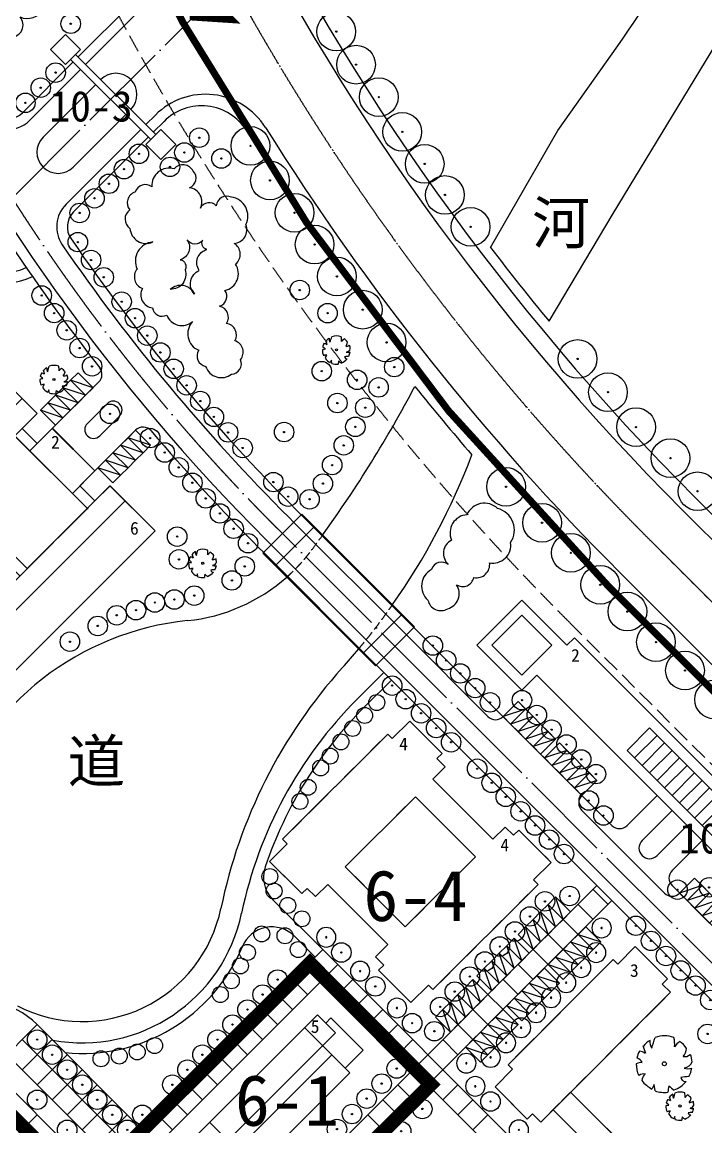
# Model space of a CAD drawing. Extents: x 39009873 to 40242873, y -38938004 to -37205504.
# Drawn here: x 39764859 to 39957899, y -38366395 to -38054466 of the extents above; entities that cross this region are included whole.
import ezdxf
from ezdxf.enums import TextEntityAlignment as Align

# ---------------------------------------------------------------- set-up
doc = ezdxf.new("R2010")
doc.units = 0
doc.header["$LTSCALE"] = 1000
doc.header["$MEASUREMENT"] = 0
for name, pattern in [('CENT', [15, 13, -1, 0, -1]), ('CENTERX2', [4, 2.5, -0.5, 0.5, -0.5]), ('DASH', [0.35, 0.25, -0.1])]:
    doc.linetypes.add(name, pattern=pattern)
doc.layers.get('0').update_dxf_attribs({"linetype": 'CONTINUOUS'})
for name, color, linetype in [('00exit', 3, 'CONTINUOUS'), ('1-CEG', 220, 'CONTINUOUS'), ('A-FACE', 4, 'CONTINUOUS'), ('LH', 104, 'CONTINUOUS'), ('PUB_TEXT', 4, 'CONTINUOUS'), ('river', 190, 'CONTINUOUS'), ('ROAD-CENTERLINE', 4, 'CENTERX2'), ('TEXT', 7, 'CONTINUOUS'), ('TREE1', 62, 'CONTINUOUS'), ('人行道', 251, 'CONTINUOUS'), ('停车', 165, 'CONTINUOUS'), ('建筑屋顶', 2, 'CONTINUOUS'), ('建筑轮廓', 254, 'CONTINUOUS'), ('范围', 7, 'CONTINUOUS'), ('道路中心线', 1, 'CENT')]:
    doc.layers.add(name, color=color, linetype=linetype)
doc.styles.add('-黑体', font='SIMHEI.TTF')
doc.styles.add('HRHZ', font='SIMHEI.TTF')
doc.styles.get("Standard").update_dxf_attribs({"font": 'SimSun.ttf', "height": 20})

# ---------------------------------------------------------------- blocks, each defined once
blk = doc.blocks.new('suy')
at = {"layer": '建筑屋顶', "linetype": 'Continuous'}
for p, q in [((800825, 761608), (771053, 731983)), ((813553, 748880), (800825, 761608)), ((809310, 753122), (773241, 717231)), ((791869, 752695), (791853, 752711)), ((813553, 748880), (783781, 719255)), ((789742, 750579), (789731, 750590)), ((787615, 748463), (787610, 748469)), ((827850, 721855), (807189, 742516)), ((813542, 740405), (809310, 744637)), ((817796, 744637), (811416, 738289)), ((829790, 732642), (817796, 744637)), ((783781, 719255), (771053, 731983)), ((829801, 732653), (823410, 726294)), ((775295, 727740), (770730, 723197)), ((834033, 728400), (793628, 688195)), ((829779, 724168), (825537, 728410)), ((846761, 715672), (834033, 728400)), ((810640, 705123), (790211, 725654)), ((838275, 724157), (795744, 681836)), ((800007, 694543), (771114, 723580)), ((808514, 703007), (788085, 723537)), ((783760, 719234), (775430, 710946)), ((792317, 719284), (777268, 704310)), ((804261, 698775), (783832, 719305)), ((796549, 715031), (778711, 697281)), ((846761, 715672), (806356, 675467)), ((795754, 690311), (775526, 710640)), ((800781, 710778), (779701, 689802)), ((805013, 706525), (783747, 685364)), ((791501, 686079), (778348, 699297)), ((779739, 689392), (787248, 681846)), ((793628, 688195), (782995, 677614)), ((806366, 675456), (793628, 688195)), ((804229, 673351), (791501, 686079)), ((795733, 664876), (782995, 677614)), ((802113, 679709), (799986, 677593)), ((787237, 673372), (787227, 673361)), ((804229, 673351), (795723, 664886))]:
    blk.add_line(p, q, dxfattribs=at)
blk.add_arc((676174, 679895), 104000, 5.23961, 24.6057, dxfattribs=at)
blk = doc.blocks.new('7')
at = {"layer": 'TREE1', "linetype": 'ByBlock'}
blk.add_circle((0, 0), 3.64, dxfattribs=at)
at = {"layer": 'TREE1', "linetype": 'Continuous', "ltscale": 10}
blk.add_circle((0, 0), 0.121, dxfattribs=at)
blk = doc.blocks.new('sdji')
at = {"linetype": 'Continuous', "ltscale": 10}
for radius in [2750, 184]:
    blk.add_circle((512091, 867961), radius, dxfattribs=at)
blk = doc.blocks.new('sij')
at = {"layer": 'TREE1', "linetype": 'Continuous', "ltscale": 10}
blk.add_circle((327690, 1006813), 2250, dxfattribs=at)
blk = doc.blocks.new('M_F13')
for p, q in [((-484, 239), (-484, 239)), ((-397, 193), (-484, 239)), ((-515, 179), (-397, 193))]:
    blk.add_line(p, q)
blk.add_circle((-3, 3), 38.2)
for centre, radius, start, end in [((-8, 3), 527, 126.0751, 153.6245), ((-356, 208), 224, 48.5203, 80.5151), ((-8, 3), 532, 89.3321, 114.3856), ((-325, 399), 130, 343.6555, 39.76), ((-175, 449), 193, 352.0775, 26.6128), ((-85, 589), 202, 304.1868, 338.5411), ((-8, 3), 531, 62.8767, 77.7021), ((80, 476), 154, 315.8454, 359.7651), ((-244, 1929), 1632, 285.4397, 290.7099), ((412, 44), 234, 83.5323, 121.6544), ((959, 2091), 1965, 250.0865, 256.3451), ((-8, 3), 523, 31.4098, 49.4752), ((-8, 3), 537, 160.8426, 187.275), ((-8, 3), 534, 340.3307, 19.43), ((-610, -942), 880, 77.3728, 85.4649), ((-5, -500), 587, 134.7782, 147.3315), ((-8, 3), 524, 200.8103, 231.4392), ((358, 465), 656, 266.7455, 282.0146), ((0, -631), 545, 39.6536, 53.993), ((-251, -396), 87.2, 97.741, 188.8107), ((-1350, -519), 1108, 2.9465, 10.9238), ((125, -442), 220, 160.6009, 199.3991), ((100, -357), 178, 186.1912, 248.4952), ((296, -376), 163, 170.6314, 220.6278), ((325, -118), 300, 230.4582, 263.1093), ((-8, 3), 514, 305.394, 326.2464), ((-8, 3), 522, 243.1498, 261.8356), ((-8, 3), 527, 274.7236, 290.3277)]:
    blk.add_arc(centre, radius, start, end)
at = {"width": 0.8, "flags": 9}
for tag, p in [('XSIZE', (-62, 12)), ('YSIZE', (9, 6))]:
    blk.add_attdef(tag, p, '', height=0.2, dxfattribs=at)

msp = doc.modelspace()

# ---------------------------------------------------------------- linework, layer by layer
at = {"layer": '00exit', "ltscale": 10}
msp.add_lwpolyline([(39818926, -38047280, 21600, 0, 0), (39812229, -38053977, 0, 0, 0)], format="xyseb", dxfattribs=at)
at = {"layer": 'A-FACE'}
for p, q in [((39798092, -38051143), (39782803, -38066432)), ((39781389, -38067847), (39767057, -38082178)), ((39799773, -38083403), (39802474, -38080702)), ((39798359, -38084817), (39777262, -38105914)), ((40039568, -38280486), (39951308, -38192226)), ((39841519, -38195683), (39840217, -38194381)), ((39873339, -38227503), (39841519, -38195683)), ((39835155, -38202047), (39833853, -38200745)), ((39864642, -38236200), (39832822, -38204380)), ((39864854, -38235988), (39833034, -38204168)), ((39866975, -38233867), (39835155, -38202047)), ((40021891, -38298164), (39933630, -38209904)), ((39896381, -38250544), (39873339, -38227503)), ((39966384, -38333276), (39866975, -38233867)), ((39946232, -38300396), (39922897, -38277061))]:
    msp.add_line(p, q, dxfattribs=at)
at = {"layer": 'A-FACE', "linetype": 'Continuous', "ltscale": 10}
for p, q in [((39832822, -38204380), (39843853, -38193350)), ((39875460, -38225382), (39843641, -38193562)), ((39875673, -38225169), (39843853, -38193350)), ((39836570, -38207704), (39847176, -38197097)), ((39861318, -38232453), (39871925, -38221846)), ((39864642, -38236200), (39875673, -38225169)), ((39900623, -38250544), (39904866, -38246302)), ((39904866, -38246302), (39915473, -38256908)), ((39915473, -38256908), (39911230, -38261151)), ((39912291, -38262212), (39916533, -38257969)), ((39916533, -38257969), (39927140, -38268576)), ((39911230, -38261151), (39912291, -38262212)), ((39922897, -38272818), (39927140, -38268576)), ((39950474, -38300396), (39954717, -38296153)), ((39954717, -38296153), (39965324, -38306759))]:
    msp.add_line(p, q, dxfattribs=at)
at = {"layer": 'A-FACE', "linetype": 'Continuous'}
for radius, start in [(687500, 187.401882), (712500, 212.054255)]:
    msp.add_arc((40437444, -37706090), radius, start, 225, dxfattribs=at)
at = {"layer": 'A-FACE'}
for centre, radius, start, end in [((40225944, -37808654), 554500, 186.95452, 225), ((39816617, -38094844), 20000, 32.05426, 135), ((39760693, -38075814), 9000, 209.86569, 315), ((39783626, -38112278), 9000, 135, 214.46725), ((40225944, -37808654), 545500, 214.46725, 225), ((39898502, -38248423), 3000, 225, 315), ((39925019, -38274940), 3000, 135, 225)]:
    msp.add_arc(centre, radius, start, end, dxfattribs=at)
at = {"layer": 'A-FACE', "ltscale": 10}
msp.add_arc((39948353, -38298274), 3000, 225, 315, dxfattribs=at)
at = {"layer": 'river', "flags": 128}
for points in [[(39897113, -38118113), (39916090, -38085118), (39933040, -38061158, 0.0655866), (39972728, -37985789, 0.0396637), (39991616, -37918694), (40020359, -37796732), (40062227, -37649410), (40097894, -37515001), (40105424, -37487454)], [(39913639, -38138928), (39931734, -38108503), (39991599, -38009897, 0.0701513), (40002616, -37984239), (40062725, -37763176), (40105451, -37600000), (40136992, -37487454)]]:
    msp.add_lwpolyline(points, format="xyb", dxfattribs=at)
at = {"layer": 'river'}
for centre, radius, start, end in [((40437444, -37706090), 679500, 217.326852, 219.568119), ((39557611, -37988937), 359948, 324.25052, 332.10776), ((40437444, -37706090), 720500, 218.776137, 220.7754), ((39713441, -38109338), 190661, 324.90909, 339.3279), ((39806454, -38173720), 50000, 275.86291, 311.51981), ((39819733, -38303040), 80000, 95.86291, 159.89206), ((39713441, -38109338), 190661, 318.05582, 320.17885), ((39963371, -38333935), 145357, 138.05582, 168.39737), ((39781801, -38296656), 40000, 242.84111, 348.39737)]:
    msp.add_arc(centre, radius, start, end, dxfattribs=at)
at = {"layer": 'river', "color": 3, "linetype": 'DASH', "ltscale": 10}
for centre, radius, start, end in [((39557611, -37988937), 359948, 323.40359, 324.25052), ((39806454, -38173720), 50000, 311.51981, 323.40359), ((39713441, -38109338), 190661, 320.17885, 324.90909)]:
    msp.add_arc(centre, radius, start, end, dxfattribs=at)
at = {"layer": 'ROAD-CENTERLINE'}
msp.add_line((39942469, -38201065), (40242123, -38500718), dxfattribs=at)
msp.add_arc((40437444, -37706090), 700000, 171.802557, 225, dxfattribs=at)
at = {"layer": 'TREE1', "linetype": 'Continuous', "ltscale": 10}
for points in [[(39788478, -38036464, 0.5205671), (39780193, -38038377, 0.5205671), (39776281, -38044421, 0.5205671), (39767561, -38045082, 0.5205671), (39760452, -38045926, 0.5205671), (39752597, -38043719, 0.5205671), (39748731, -38037850, 0.5205671), (39747508, -38029663, 0.5205671), (39743629, -38023480, 0.5205671), (39738833, -38027321, 0.5205671), (39739628, -38034239, 0.5205671), (39742987, -38038557, 0.5205671), (39747040, -38045129, 0.5205671), (39750515, -38052221, 0.5205671), (39753863, -38057298, 1.5104184), (39761619, -38058716, 0.6510894), (39764271, -38053018, 0.3795903), (39770886, -38050812, 0.60524), (39775964, -38047817, 0.5205671), (39782296, -38044593, 0.5205671)], [(39801470, -38100936, 0.5205671), (39796770, -38102475, 0.5205671), (39795237, -38107501, 0.5205671), (39795298, -38112714, 0.5205671), (39801757, -38116551, 0.5205671), (39797335, -38124214, 0.5205671), (39798823, -38129643, 0.5205671), (39801644, -38135184, 0.5205671), (39805699, -38137198, 0.5205671), (39812965, -38139026, 0.5205671), (39814715, -38147126, 0.5205671), (39816680, -38151683, 0.5205671), (39823987, -38153848, 0.5205671), (39826534, -38149802, 0.5205671), (39824952, -38144442, 0.5205671), (39822589, -38139522, 0.5205671), (39820627, -38134665, 0.5205671), (39822080, -38130229, 0.5205671), (39825135, -38122800, 0.5205671), (39824703, -38116962, 0.5205671), (39828008, -38111631, 0.5205671), (39823942, -38103909, 0.5205671), (39819682, -38106329, 0.5205671), (39815184, -38107014, 0.5205671), (39812149, -38101248, 0.5205671), (39813188, -38096514, 0.5205671), (39807762, -38095899, 0.5205671)], [(39815864, -38116040, -0.5205671), (39811446, -38115957, -0.5205671), (39809506, -38121549, -0.5205671), (39810878, -38124408, -0.5205671), (39806665, -38129901, -0.5205671), (39813508, -38131237, -0.5205671), (39814889, -38124585, -0.5205671), (39817038, -38118653, -0.5205671)], [(39899102, -38191785, 0.5205671), (39890435, -38193557, 0.5205671), (39886110, -38200722, 0.5205671), (39885181, -38207610, 0.5205671), (39880409, -38209024, 0.5205671), (39879425, -38217659, 0.5205671), (39885013, -38220096, 0.5205671), (39887454, -38213334, 0.5205671), (39892407, -38211267, 0.5205671), (39896817, -38207102, 0.5205671), (39902760, -38201420, 0.5205671)]]:
    msp.add_lwpolyline(points, format="xyb", close=True, dxfattribs=at)
at = {"layer": '人行道'}
for p, q in [((39795510, -38049483), (39780681, -38064311)), ((39779267, -38065725), (39764936, -38080057)), ((39785631, -38072089), (39770782, -38086939)), ((39794116, -38080575), (39779267, -38095424)), ((39804923, -38082496), (39801895, -38085524)), ((39800480, -38086939), (39779384, -38108035)), ((39773425, -38169149), (39786532, -38156041)), ((39783293, -38167766), (39788850, -38162209)), ((39786802, -38171275), (39792359, -38165718)), ((39785419, -38181143), (39796878, -38169684)), ((39843641, -38193562), (39842338, -38192259)), ((39833034, -38204168), (39831732, -38202866)), ((39930095, -38213439), (40018183, -38301527)), ((39931383, -38281304), (39875479, -38225401)), ((39964263, -38335397), (39864873, -38236007)), ((39866975, -38238109), (39859468, -38245617)), ((39869096, -38240231), (39861589, -38247738)), ((39944110, -38272818), (39935625, -38281304)), ((39948353, -38277061), (39939868, -38285546)), ((39952596, -38281304), (39944110, -38289789)), ((39956838, -38285546), (39948353, -38294032)), ((39927140, -38298274), (39794557, -38430857)), ((39974870, -38324791), (39948353, -38298274)), ((39926068, -38299346), (39930311, -38303589)), ((39931383, -38302517), (39798800, -38435099)), ((39849712, -38316305), (39835647, -38302240)), ((39921825, -38303589), (39926068, -38307831)), ((39917594, -38307820), (39921837, -38312063)), ((39847590, -38318427), (39841721, -38312557)), ((39913351, -38312063), (39917594, -38316305)), ((39849712, -38316305), (39764859, -38401158)), ((39849712, -38316305), (39913351, -38379945)), ((39909109, -38316305), (39913351, -38320548)), ((39853954, -38320548), (39769101, -38405401)), ((39845469, -38320548), (39904866, -38379945)), ((39904866, -38320548), (39909109, -38324791)), ((39841226, -38324791), (39845469, -38329033)), ((39858197, -38324791), (39853954, -38329033)), ((39900623, -38324791), (39904866, -38329033)), ((39836984, -38329033), (39841226, -38333276)), ((39862440, -38329033), (39858197, -38333276)), ((39896381, -38329033), (39900623, -38333276)), ((39832741, -38333276), (39836984, -38337519)), ((39866682, -38333276), (39862440, -38337519)), ((39892138, -38333276), (39896381, -38337519)), ((39735160, -38371460), (39769101, -38337519)), ((39798800, -38367217), (39769101, -38337519)), ((39828498, -38337519), (39832741, -38341761)), ((39870925, -38337519), (39866682, -38341761)), ((39887895, -38337519), (39892138, -38341761)), ((39794557, -38371460), (39764859, -38341761)), ((39764859, -38350247), (39773344, -38341761)), ((39824256, -38341761), (39828498, -38346004)), ((39875168, -38341761), (39870925, -38346004)), ((39883653, -38341761), (39887895, -38346004)), ((39760616, -38346004), (39798800, -38384188)), ((39769101, -38354489), (39777587, -38346004)), ((39820013, -38346004), (39824256, -38350247)), ((39756374, -38350247), (39794557, -38388430)), ((39773344, -38358732), (39781829, -38350247)), ((39815771, -38350247), (39820013, -38354489)), ((39777587, -38362974), (39786072, -38354489)), ((39811528, -38354489), (39815771, -38358732)), ((39870925, -38354489), (39875168, -38358732)), ((39887895, -38354489), (39883653, -38358732)), ((39781829, -38367217), (39790315, -38358732)), ((39807285, -38358732), (39811528, -38362974)), ((39866682, -38358732), (39870925, -38362974)), ((39892138, -38358732), (39887895, -38362974)), ((39769101, -38362974), (39760616, -38371460)), ((39786072, -38371460), (39794557, -38362974)), ((39803043, -38362974), (39807285, -38367217)), ((39862440, -38362974), (39866682, -38367217)), ((39896381, -38362974), (39892138, -38367217))]:
    msp.add_line(p, q, dxfattribs=at)
at = {"layer": '人行道', "linetype": 'Continuous'}
msp.add_line((39954844, -38188691), (40042931, -38276778), dxfattribs=at)
for radius, start in [(682500, 187.2288), (717500, 211.893684)]:
    msp.add_arc((40437444, -37706090), radius, start, 225, dxfattribs=at)
at = {"layer": '人行道'}
for centre, radius, start, end in [((39791288, -38074918), 6000, 315, 135), ((40225944, -37808654), 557500, 208.59323, 218.0244), ((39760693, -38075814), 6000, 209.86569, 315), ((39815530, -38093103), 15000, 31.89368, 135), ((39775025, -38091181), 6000, 135, 315), ((39758804, -38107402), 20914, 129.77908, 295.4209), ((39758804, -38107402), 17914, 131.32907, 293.87091), ((39783626, -38112278), 6000, 135, 214.46725), ((40225944, -37808654), 542500, 214.46725, 225), ((39784411, -38153920), 3000, 315, 38.0244), ((39790605, -38163963), 2481, 315, 135), ((39785048, -38169520), 2481, 135, 315), ((39798999, -38171805), 3000, 40.38393, 135), ((40225944, -37808654), 557500, 220.38393, 225), ((39944320, -38330470), 120000, 135, 168.24667), ((39944320, -38330470), 117000, 135, 161.31838), ((39933504, -38279182), 3000, 225, 315), ((39941989, -38287668), 3000, 135, 315), ((39842011, -38295876), 9000, 161.31838, 225), ((39950474, -38296153), 3000, 135, 225), ((39781801, -38296656), 46000, 259.57836, 348.24667), ((39835357, -38318921), 9000, 45, 157.42541), ((39781801, -38296656), 49000, 264.38122, 337.42541), ((39752131, -38354489), 24000, 45, 112.20097)]:
    msp.add_arc(centre, radius, start, end, dxfattribs=at)
at = {"layer": '停车', "linetype": 'Continuous', "ltscale": 10}
for points in [[(39784884, -38157690), (39782762, -38159811), (39778520, -38155568), (39780641, -38153447), (39784884, -38157690), (39778520, -38155568)], [(39780641, -38161932), (39778520, -38164054), (39774277, -38159811), (39776398, -38157690), (39780641, -38161932), (39774277, -38159811)], [(39782762, -38159811), (39780641, -38161932), (39776398, -38157690), (39778520, -38155568), (39782762, -38159811), (39776398, -38157690)], [(39778520, -38164054), (39776398, -38166175), (39772156, -38161932), (39774277, -38159811), (39778520, -38164054), (39772156, -38161932)], [(39776398, -38166175), (39774277, -38168296), (39770035, -38164054), (39772156, -38161932), (39776398, -38166175), (39770035, -38164054)], [(39801121, -38173927), (39798999, -38176048), (39794757, -38171805), (39796878, -38169684), (39801121, -38173927), (39794757, -38171805)], [(39798999, -38176048), (39796878, -38178169), (39792636, -38173927), (39794757, -38171805), (39798999, -38176048), (39792636, -38173927)], [(39794757, -38180291), (39792636, -38182412), (39788393, -38178169), (39790514, -38176048), (39794757, -38180291), (39788393, -38178169)], [(39796878, -38178169), (39794757, -38180291), (39790514, -38176048), (39792636, -38173927), (39796878, -38178169), (39790514, -38176048)], [(39792636, -38182412), (39790514, -38184533), (39786272, -38180291), (39788393, -38178169), (39792636, -38182412), (39786272, -38180291)], [(39906987, -38248423), (39904866, -38246302), (39900623, -38250544), (39902745, -38252666), (39906987, -38248423), (39900623, -38250544)], [(39909109, -38250544), (39906987, -38248423), (39902745, -38252666), (39904866, -38254787), (39909109, -38250544), (39902745, -38252666)], [(39911230, -38252666), (39909109, -38250544), (39904866, -38254787), (39906987, -38256908), (39911230, -38252666), (39904866, -38254787)], [(39913351, -38254787), (39911230, -38252666), (39906987, -38256908), (39909109, -38259030), (39913351, -38254787), (39906987, -38256908)], [(39915473, -38256908), (39913351, -38254787), (39909109, -38259030), (39911230, -38261151), (39915473, -38256908), (39909109, -38259030)], [(39918655, -38260090), (39916533, -38257969), (39912291, -38262212), (39914412, -38264333), (39918655, -38260090), (39912291, -38262212)], [(39920776, -38262212), (39918655, -38260090), (39914412, -38264333), (39916533, -38266454), (39920776, -38262212), (39914412, -38264333)], [(39922897, -38264333), (39920776, -38262212), (39916533, -38266454), (39918655, -38268576), (39922897, -38264333), (39916533, -38266454)], [(39925019, -38266454), (39922897, -38264333), (39918655, -38268576), (39920776, -38270697), (39925019, -38266454), (39918655, -38268576)], [(39927140, -38268576), (39925019, -38266454), (39920776, -38270697), (39922897, -38272818), (39927140, -38268576), (39920776, -38270697)], [(39956838, -38298274), (39954717, -38296153), (39950474, -38300396), (39952596, -38302517), (39956838, -38298274), (39950474, -38300396)], [(39958960, -38300396), (39956838, -38298274), (39952596, -38302517), (39954717, -38304638), (39958960, -38300396), (39952596, -38302517)], [(39917594, -38307820), (39919715, -38305699), (39915473, -38301456), (39913351, -38303577), (39917594, -38307820), (39915473, -38301456)], [(39961081, -38302517), (39958960, -38300396), (39954717, -38304638), (39956838, -38306759), (39961081, -38302517), (39954717, -38304638)], [(39915473, -38309941), (39917594, -38307820), (39913351, -38303577), (39911230, -38305699), (39915473, -38309941), (39913351, -38303577)], [(39963202, -38304638), (39961081, -38302517), (39956838, -38306759), (39958960, -38308881), (39963202, -38304638), (39956838, -38306759)], [(39911230, -38314184), (39913351, -38312063), (39909109, -38307820), (39906987, -38309941), (39911230, -38314184), (39909109, -38307820)], [(39913351, -38312063), (39915473, -38309941), (39911230, -38305699), (39909109, -38307820), (39913351, -38312063), (39911230, -38305699)], [(39909109, -38316305), (39911230, -38314184), (39906987, -38309941), (39904866, -38312063), (39909109, -38316305), (39906987, -38309941)], [(39921837, -38312063), (39923958, -38309941), (39928201, -38314184), (39926079, -38316305), (39921837, -38312063), (39928201, -38314184)], [(39905927, -38319487), (39908048, -38317366), (39903805, -38313123), (39901684, -38315245), (39905927, -38319487), (39903805, -38313123)], [(39917594, -38316305), (39919715, -38314184), (39923958, -38318427), (39921837, -38320548), (39917594, -38316305), (39923958, -38318427)], [(39919715, -38314184), (39921837, -38312063), (39926079, -38316305), (39923958, -38318427), (39919715, -38314184), (39926079, -38316305)], [(39901684, -38323730), (39903805, -38321609), (39899563, -38317366), (39897441, -38319487), (39901684, -38323730), (39899563, -38317366)], [(39903805, -38321609), (39905927, -38319487), (39901684, -38315245), (39899563, -38317366), (39903805, -38321609), (39901684, -38315245)], [(39915473, -38318427), (39917594, -38316305), (39921837, -38320548), (39919715, -38322669), (39915473, -38318427), (39921837, -38320548)], [(39899563, -38325851), (39901684, -38323730), (39897441, -38319487), (39895320, -38321609), (39899563, -38325851), (39897441, -38319487)], [(39913351, -38320548), (39915473, -38318427), (39919715, -38322669), (39917594, -38324791), (39913351, -38320548), (39919715, -38322669)], [(39897441, -38327973), (39899563, -38325851), (39895320, -38321609), (39893199, -38323730), (39897441, -38327973), (39895320, -38321609)], [(39910169, -38323730), (39912291, -38321609), (39916533, -38325851), (39914412, -38327973), (39910169, -38323730), (39916533, -38325851)], [(39894259, -38331155), (39896381, -38329033), (39892138, -38324791), (39890017, -38326912), (39894259, -38331155), (39892138, -38324791)], [(39905927, -38327973), (39908048, -38325851), (39912291, -38330094), (39910169, -38332215), (39905927, -38327973), (39912291, -38330094)], [(39908048, -38325851), (39910169, -38323730), (39914412, -38327973), (39912291, -38330094), (39908048, -38325851), (39914412, -38327973)], [(39890017, -38335397), (39892138, -38333276), (39887895, -38329033), (39885774, -38331155), (39890017, -38335397), (39887895, -38329033)], [(39892138, -38333276), (39894259, -38331155), (39890017, -38326912), (39887895, -38329033), (39892138, -38333276), (39890017, -38326912)], [(39903805, -38330094), (39905927, -38327973), (39910169, -38332215), (39908048, -38334337), (39903805, -38330094), (39910169, -38332215)], [(39887895, -38337519), (39890017, -38335397), (39885774, -38331155), (39883653, -38333276), (39887895, -38337519), (39885774, -38331155)], [(39901684, -38332215), (39903805, -38330094), (39908048, -38334337), (39905927, -38336458), (39901684, -38332215), (39908048, -38334337)], [(39885774, -38339640), (39887895, -38337519), (39883653, -38333276), (39881531, -38335397), (39885774, -38339640), (39883653, -38333276)], [(39896381, -38337519), (39898502, -38335397), (39902745, -38339640), (39900623, -38341761), (39896381, -38337519), (39902745, -38339640)], [(39898502, -38335397), (39900623, -38333276), (39904866, -38337519), (39902745, -38339640), (39898502, -38335397), (39904866, -38337519)], [(39894259, -38339640), (39896381, -38337519), (39900623, -38341761), (39898502, -38343883), (39894259, -38339640), (39900623, -38341761)], [(39890017, -38343883), (39892138, -38341761), (39896381, -38346004), (39894259, -38348125), (39890017, -38343883), (39896381, -38346004)], [(39892138, -38341761), (39894259, -38339640), (39898502, -38343883), (39896381, -38346004), (39892138, -38341761), (39898502, -38343883)]]:
    msp.add_lwpolyline(points, dxfattribs=at)
at = {"layer": '建筑屋顶'}
for p, q in [((39937746, -38262212), (39944110, -38255848)), ((39939868, -38264333), (39946232, -38257969)), ((39941989, -38266454), (39948353, -38260090)), ((39944110, -38268576), (39950474, -38262212)), ((39946232, -38270697), (39952596, -38264333)), ((39948353, -38272818), (39954717, -38266454)), ((39950474, -38274940), (39956838, -38268576)), ((39952596, -38277061), (39958960, -38270697)), ((39954717, -38279182), (39961081, -38272818)), ((39956838, -38281304), (39963202, -38274940))]:
    msp.add_line(p, q, dxfattribs=at)
at = {"layer": '建筑屋顶', "linetype": 'Continuous', "ltscale": 10}
for p, q in [((39848227, -38334761), (39810467, -38372520)), ((39848227, -38334761), (39853318, -38339852)), ((39852045, -38335609), (39850560, -38337094)), ((39852045, -38335609), (39861167, -38344731)), ((39844621, -38338367), (39857348, -38351095)), ((39853318, -38339852), (39815558, -38377612)), ((39861167, -38344731), (39856076, -38349822)), ((39852257, -38346004), (39821993, -38376268)), ((39857348, -38351095), (39823195, -38385248)), ((39817821, -38365166), (39822912, -38370258))]:
    msp.add_line(p, q, dxfattribs=at)
at = {"layer": '建筑屋顶', "linetype": 'Continuous', "lineweight": -3, "ltscale": 10}
msp.add_lwpolyline([(39772903, -38062190), (39777146, -38057947), (39781389, -38062190), (39779974, -38063604), (39802602, -38086231), (39804016, -38084817), (39808259, -38089060), (39804016, -38093303), (39799773, -38089060), (39801188, -38087646), (39778560, -38065018), (39777146, -38066432)], close=True, dxfattribs=at)
at = {"layer": '建筑屋顶'}
for points in [[(40024721, -38336458), (40011993, -38323730), (40014114, -38321609), (39920776, -38228271), (39918655, -38230392), (39905927, -38217664), (39893199, -38230392), (39905927, -38243120), (39910169, -38238877), (40003507, -38332215), (39999265, -38336458), (40011993, -38349186)], [(39905927, -38238877), (39914412, -38230392), (39905927, -38221907), (39897441, -38230392)], [(39935625, -38260090), (39941989, -38253726), (39975930, -38287668), (39969566, -38294032)]]:
    msp.add_lwpolyline(points, close=True, dxfattribs=at)
at = {"layer": '建筑屋顶', "linetype": 'DASH', "ltscale": 30}
msp.add_lwpolyline([(39838398, -38285193), (39868096, -38255494), (39869369, -38256767), (39874319, -38251817), (39883441, -38260939), (39881956, -38262424), (39884289, -38264757), (39880824, -38268222), (39897795, -38285193), (39901260, -38281728), (39903593, -38284061), (39905078, -38282576), (39914200, -38291698), (39909250, -38296648), (39910523, -38297921), (39880824, -38327619), (39879552, -38326346), (39874602, -38331296), (39865480, -38322174), (39866965, -38320689), (39864632, -38318356), (39868096, -38314891), (39851126, -38297921), (39847661, -38301385), (39845328, -38299052), (39843843, -38300537), (39834721, -38291415), (39839671, -38286466)], close=True, dxfattribs=at)
for points in [[(39875875, -38273172), (39856076, -38292971), (39873046, -38309941), (39892845, -38290142), (39875875, -38273172)], [(39937959, -38315457), (39933009, -38320407), (39931736, -38319134), (39902038, -38348832), (39903310, -38350105), (39898361, -38355055), (39907482, -38364177), (39908967, -38362692), (39911301, -38365025), (39947929, -38328397), (39945595, -38326063), (39947080, -38324579), (39937959, -38315457)]]:
    msp.add_lwpolyline(points, dxfattribs=at)
msp.add_lwpolyline([(39914624, -38398188), (39928398, -38384415, -0.2285448), (39928398, -38375193), (39914765, -38361560), (39919715, -38356610), (39933348, -38370243, -1.5925032), (39933348, -38389364), (39919574, -38403138)], format="xyb", close=True, dxfattribs=at)
at = {"layer": '建筑轮廓', "ltscale": 10}
for p, q in [((39802602, -38086231), (39779974, -38063604)), ((39801188, -38087646), (39778560, -38065018))]:
    msp.add_line(p, q, dxfattribs=at)
at = {"layer": '建筑轮廓'}
for p, q in [((39919715, -38356610), (39933348, -38370243)), ((39914765, -38361560), (39928398, -38375193))]:
    msp.add_line(p, q, dxfattribs=at)
at = {"layer": '建筑轮廓', "ltscale": 10}
for points in [[(39777146, -38066432), (39781389, -38062190), (39777146, -38057947), (39772903, -38062190)], [(39804016, -38093303), (39808259, -38089060), (39804016, -38084817), (39799773, -38089060)], [(39838398, -38285193), (39868096, -38255494), (39869369, -38256767), (39874319, -38251817), (39883441, -38260939), (39881956, -38262424), (39884289, -38264757), (39880824, -38268222), (39897795, -38285193), (39901260, -38281728), (39903593, -38284061), (39905078, -38282576), (39914200, -38291698), (39909250, -38296648), (39910523, -38297921), (39880824, -38327619), (39879552, -38326346), (39874602, -38331296), (39865480, -38322174), (39866965, -38320689), (39864632, -38318356), (39868096, -38314891), (39851126, -38297921), (39847661, -38301385), (39845328, -38299052), (39843843, -38300537), (39834721, -38291415), (39839671, -38286466)], [(39856076, -38292971), (39875875, -38273172), (39892845, -38290142), (39873046, -38309941)], [(39898361, -38355055), (39903310, -38350105), (39902038, -38348832), (39931736, -38319134), (39933009, -38320407), (39937959, -38315457), (39947080, -38324579), (39945595, -38326063), (39947929, -38328397), (39911301, -38365025), (39908967, -38362692), (39907482, -38364177)], [(39810467, -38372520), (39812801, -38374854), (39809619, -38378036), (39818740, -38387158), (39821922, -38383976), (39823195, -38385248), (39857348, -38351095), (39856076, -38349822), (39861167, -38344731), (39852045, -38335609), (39850560, -38337094), (39848227, -38334761)]]:
    msp.add_lwpolyline(points, close=True, dxfattribs=at)
msp.add_lwpolyline([(39756372, -38152261), (39726673, -38181959), (39730926, -38186191), (39726372, -38190745, -0.0847022), (39735465, -38224528), (39742992, -38232055), (39738750, -38236298), (39751509, -38248994), (39759995, -38240509), (39755741, -38236277), (39757857, -38234150), (39762116, -38238387), (39802421, -38198082), (39789693, -38185354), (39785430, -38189639), (39781176, -38185386), (39785419, -38181143), (39773425, -38169149), (39769142, -38173432), (39764899, -38169210), (39769131, -38164957), (39756372, -38152261)], format="xyb", dxfattribs=at)
msp.add_lwpolyline([(39762767, -38171321), (39745847, -38188241), (39766327, -38208720), (39783298, -38191750), (39762767, -38171321)], dxfattribs=at)
at = {"layer": '建筑轮廓'}
msp.add_lwpolyline([(39893199, -38230392), (39905927, -38217664), (39918655, -38230392), (39920776, -38228271), (40014114, -38321609), (40011993, -38323730), (40024721, -38336458), (40011993, -38349186), (39999265, -38336458), (40003507, -38332215), (39910169, -38238877), (39905927, -38243120)], close=True, dxfattribs=at)
at = {"layer": '范围', "color": 1, "linetype": 'DASH', "ltscale": 50, "const_width": 2000}
msp.add_lwpolyline([(39727275, -37603786), (39309838, -37602478), (39267254, -37697480), (39215453, -37815637), (39203656, -37841696, -0.0375387), (39200633, -37850208, 0.1308835), (39198294, -37865085), (39212418, -38000000), (39219106, -38069414), (39219411, -38084620, -0.195535), (39216767, -38101984), (39156180, -38203680), (39625395, -38659790), (39748451, -38760972), (39960509, -38548914), (40086169, -38423253), (40107609, -38401814, 0.1316525), (40102432, -38392848), (40050787, -38341202), (40018183, -38301527), (39930095, -38213439, -0.2363782)], format="xyb", close=True, dxfattribs=at)
msp.add_lwpolyline([(39727275, -37603786), (39309838, -37602478), (39267254, -37697480), (39215453, -37815637), (39203656, -37841696, -0.0375387), (39200633, -37850208, 0.1308835), (39198294, -37865085), (39212418, -38000000), (39219106, -38069414), (39219411, -38084620, -0.195535), (39216767, -38101984), (39156180, -38203680), (39625395, -38659790), (39748451, -38760972), (39960509, -38548914), (40086169, -38423253), (40107609, -38401814, 0.1316525), (40102432, -38392848), (40050787, -38341202), (40018183, -38301527), (39930095, -38213439, -0.2363782)], format="xyb", close=True, dxfattribs=at)
at = {"layer": '范围', "color": 1, "linetype": 'DASH', "ltscale": 20}
msp.add_lwpolyline([(40075562, -38412647), (40088290, -38399919), (40039663, -38351291), (40007058, -38311616), (39919488, -38224046, -0.2301762), (39710172, -37618732, -0.2363782)], format="xyb", dxfattribs=at)
at = {"layer": '范围', "color": 1, "linetype": 'DASH', "ltscale": 50, "const_width": 4000}
msp.add_lwpolyline([(39561820, -37961979), (39561820, -38153407), (39632801, -38153407, -0.6752226), (39688591, -38289474), (39752711, -38353913), (39782336, -38383685), (39846133, -38320203), (39880201, -38354441), (39816193, -38417710), (39875441, -38477253), (39953611, -38555811), (39748451, -38760972), (39625395, -38659790), (39156180, -38203680), (39216767, -38101984, 0.195535), (39219411, -38084620), (39219106, -38069414), (39212418, -38000000)], format="xyb", dxfattribs=at)
at = {"layer": '道路中心线', "ltscale": 2}
for p, q in [((39823625, -38042581), (39561213, -38304993)), ((39969566, -38330094), (39837035, -38197563)), ((39942469, -38201065), (40242123, -38500718))]:
    msp.add_line(p, q, dxfattribs=at)
for centre, radius, start in [((40437444, -37706090), 700000, 171.802557), ((40225944, -37808654), 550000, 180)]:
    msp.add_arc(centre, radius, start, 225, dxfattribs=at)

# ---------------------------------------------------------------- block references
at = {"layer": 'LH', "xscale": 1500.000000000704, "yscale": 1500, "zscale": 1500, "rotation": 90.28739875665879}
for p in [(39853542, -38057153), (39859130, -38066484), (39865560, -38075662), (39872180, -38085461), (39829325, -38089408), (39878515, -38094512), (39834838, -38099166), (39884217, -38103269), (39841769, -38108294), (39891463, -38112269), (39847440, -38117265), (39853731, -38126277), (39861019, -38135659), (39867746, -38144901), (39921675, -38149577), (39930253, -38158959), (39938184, -38168826), (39947896, -38177560), (39901490, -38185648), (39955539, -38186939), (39911663, -38195815), (39919776, -38204309), (39928082, -38213324), (39935738, -38220895), (39943800, -38229536), (39952000, -38237532), (39960200, -38245725)]:
    msp.add_blockref('7', p, dxfattribs=at)
at = {"layer": 'TREE1', "linetype": 'Continuous'}
for name, p, rotation in [('sdji', (40644001, -38571332), 89.71588559147328), ('sdji', (40641007, -38582977), 89.85794288858904), ('sdji', (40636820, -38587227), 89.85794288858904), ('sdji', (40632491, -38591495), 89.85794288858904), ('sdji', (40680277, -38603489), 89.71588559147328), ('sdji', (40664518, -38605905), 89.85794288858904), ('sdji', (40676090, -38607677), 89.71588559147328), ('sdji', (40672023, -38611744), 89.71588559147328), ('sdji', (40686545, -38609367), 89.71588559147328), ('sdji', (40660310, -38610233), 89.85794288858904), ('sdji', (40656051, -38614358), 89.85794288858904), ('sdji', (40651976, -38618459), 89.85794288858904), ('sdji', (40647796, -38622592), 89.85794288858904), ('sdji', (40645995, -38632975), 89.71588559147328), ('sdji', (40649748, -38638027), 89.71588559147328), ('sdji', (40653328, -38642910), 89.71588559147328), ('sdji', (40637091, -38645896), 89.85794288858904), ('sdji', (40708656, -38646501), 89.71588559147328), ('sdji', (40658385, -38649790), 89.71588559147328), ('sdji', (40640590, -38650871), 89.85794288858904), ('sdji', (40662138, -38654446), 89.71588559147328), ('sdji', (40716510, -38653045), 89.71588559147328), ('sdji', (40644148, -38655726), 89.85794288858904), ('sdji', (40665611, -38659382), 89.71588559147328), ('sdji', (40647787, -38660738), 89.85794288858904), ('sdji', (40669307, -38664126), 89.71588559147328), ('sdji', (40651303, -38665905), 89.85794288858904), ('sdji', (40673063, -38668748), 89.71588559147328), ('sdji', (40714870, -38669410), 89.71588559147328), ('sdji', (40735326, -38668260), 89.71588559147328), ('sdji', (40676712, -38673414), 89.71588559147328), ('sdji', (40724852, -38671863), 89.71588559147328), ('sdji', (40730906, -38673989), 89.71588559147328), ('sdji', (40680556, -38677842), 89.71588559147328), ('sdji', (40719286, -38678410), 89.71588559147328), ('sdji', (40727141, -38679718), 89.71588559147328), ('sdji', (40656351, -38679306), 89.85794288858904), ('sdji', (40684388, -38682324), 89.71588559147328), ('sdji', (40688425, -38686692), 89.71588559147328), ('sdji', (40704229, -38686596), 89.71588559147328), ('sdji', (40724358, -38685118), 89.71588559147328), ('sdji', (40666421, -38688302), 89.71588559147328), ('sdji', (40670543, -38692381), 89.71588559147328), ('sdji', (40692520, -38691102), 89.71588559147328), ('sdji', (40721084, -38690356), 89.71588559147328), ('sdji', (40717810, -38695921), 89.71588559147328), ('sdji', (40674499, -38696569), 89.71588559147328), ('sdji', (40678355, -38700919), 89.71588559147328), ('sdji', (40701229, -38700734), 89.71588559147328), ('sdji', (40715190, -38701158), 89.71588559147328), ('sdji', (40682124, -38705322), 89.71588559147328), ('sdji', (40705382, -38704843), 89.71588559147328), ('sdji', (40711425, -38705577), 89.71588559147328), ('sdji', (40686106, -38709581), 89.71588559147328), ('sdji', (40689978, -38713903), 89.71588559147328), ('sdji', (40674052, -38716122), 89.71588559147328), ('sdji', (40694071, -38717996), 89.71588559147328), ('sdji', (40674535, -38722542), 89.71588559147328), ('sdji', (40693135, -38724533), 89.71588559147328), ('sdji', (40689491, -38728493), 89.71588559147328), ('sdji', (40678864, -38732784), 89.71588559147328), ('sdji', (40667736, -38734732), 89.71588559147328), ('sdji', (40673261, -38733875), 89.71588559147328), ('sdji', (40656995, -38738329), 89.71588559147328), ('sdji', (40662410, -38736892), 89.71588559147328), ('sdji', (40651626, -38741350), 89.71588559147328), ('sdji', (40643765, -38745788), 89.71588559147328), ('sdji', (40747490, -38744732), 89.85794288858904), ('sdji', (40751259, -38748922), 89.85794288858904), ('sdji', (40755237, -38752607), 89.85794288858904), ('sdji', (40736024, -38756051), 89.85794288858904), ('sdji', (40759441, -38756750), 89.85794288858904), ('sij', (39539787, -39254203), 0.1420572971157472), ('sdji', (40739836, -38759863), 89.85794288858904), ('sdji', (40763654, -38760778), 89.85794288858904), ('sdji', (40772658, -38760155), 89.85794288858904), ('sij', (39536364, -39257848), 0.1420572971157472), ('sdji', (40744184, -38763863), 89.85794288858904), ('sdji', (40776859, -38764340), 89.85794288858904), ('sij', (39532978, -39261530), 0.1420572971157472), ('sdji', (40748443, -38768020), 89.85794288858904), ('sdji', (40781018, -38768481), 89.85794288858904), ('sij', (39529690, -39265310), 0.1420572971157472), ('sdji', (40752655, -38772048), 89.85794288858904), ('sdji', (40785239, -38772648), 89.85794288858904), ('sij', (39526639, -39269327), 0.1420572971157472), ('sdji', (40789398, -38776882), 89.85794288858904), ('sij', (39523955, -39272663), 0.1420572971157472), ('sdji', (40760025, -38779495), 89.85794288858904), ('sdji', (40793556, -38781023), 89.85794288858904), ('sdji', (40764115, -38783498), 89.85794288858904), ('sij', (39520429, -39278140), 0.1420572971157472), ('sdji', (40768093, -38787463), 89.85794288858904), ('sij', (39518103, -39282136), 0.1420572971157472), ('sdji', (40791527, -38788482), 89.85794288858904), ('sdji', (40772278, -38791544), 89.85794288858904), ('sdji', (40795686, -38792717), 89.85794288858904), ('sdji', (40776368, -38795547), 89.85794288858904), ('sdji', (40780346, -38799512), 89.85794288858904), ('sdji', (40784531, -38803593), 89.85794288858904), ('sij', (39509603, -39303340), 0.1420572971157472), ('sij', (39510792, -39307416), 0.1420572971157472), ('sdji', (40786110, -38815444), 89.85794270288426), ('sdji', (40816565, -38813657), 89.85794288858904), ('sdji', (40825486, -38813004), 89.85794288858904), ('sij', (39514661, -39311499), 0.1420572971157472), ('sdji', (40779151, -38816970), 89.85794270288426), ('sdji', (40774909, -38821213), 89.85794270288426), ('sij', (39518658, -39315271), 0.1420572971157472), ('sdji', (40804821, -38823852), 89.85794288858904), ('sij', (39507313, -39319543), 0.1420572971157472), ('sij', (39513876, -39320046), 0.1420572971157472), ('sdji', (40770666, -38825456), 89.85794270288426), ('sdji', (40809090, -38828121), 89.85794288858904), ('sij', (39517626, -39323940), 0.1420572971157472), ('sdji', (40766424, -38829698), 89.85794270288426), ('sij', (39503278, -39324759), 0.1420572971157472), ('sdji', (40721689, -38831388), 89.85794288858904), ('sdji', (40762181, -38833941), 89.85794270288426), ('sdji', (40813316, -38832386), 89.85794288858904), ('sij', (39501314, -39328554), 0.1420572971157472), ('sdji', (40817469, -38836477), 89.85794288858904), ('sij', (39498737, -39332783), 0.1420572971157472), ('sdji', (38970297, -37810550), 269.857942888589), ('sdji', (40757938, -38838184), 89.85794270288426), ('sdji', (38966054, -37814793), 269.857942888589), ('sdji', (40731260, -38840959), 89.85794288858904), ('sdji', (40753696, -38842426), 89.85794270288426), ('sdji', (40821663, -38840733), 89.85794288858904), ('sij', (39495635, -39336659), 0.1420572971157472), ('sdji', (40749559, -38846775), 89.85794270288426), ('sdji', (40825816, -38844824), 89.85794288858904), ('sdji', (38961811, -37819036), 269.857942888589), ('sdji', (38957569, -37823278), 269.857942888589), ('sdji', (40741657, -38851355), 89.85794288858904), ('sdji', (38902414, -37827521), 269.8579427028843), ('sdji', (38953326, -37827521), 269.857942888589), ('sdji', (40747927, -38853628), 89.85794270288426), ('sdji', (40825055, -38854389), 89.85794288858904), ('sij', (39477071, -39351055), 0.1420572971157472), ('sdji', (38906657, -37831763), 269.8579427028843), ('sij', (39461939, -39354790), 0.1420572971157472), ('sij', (39467107, -39354014), 0.1420572971157472), ('sij', (39472161, -39352865), 0.1420572971157472), ('sdji', (38949083, -37831763), 269.857942888589), ('sdji', (38910900, -37836006), 269.8579427028843), ('sdji', (38944841, -37836006), 269.857942888589), ('sdji', (39003919, -37835688), 269.857942888589), ('sdji', (38999677, -37839931), 269.857942888589), ('sdji', (38915142, -37840249), 269.8579427028843), ('sdji', (38940598, -37840249), 269.857942888589), ('sdji', (38902414, -37844491), 269.857942888589), ('sdji', (38919385, -37844491), 269.8579427028843), ('sdji', (38995434, -37844173), 269.857942888589), ('sdji', (40763770, -38873468), 89.85794288858904), ('sdji', (38923627, -37848734), 269.8579427028843), ('sdji', (38932113, -37848734), 269.857942888589), ('sdji', (38991298, -37848522), 269.857942888589), ('sdji', (40744541, -38875576), 89.85794288858904), ('sdji', (38910900, -37852977), 269.857942888589), ('sdji', (38927870, -37852977), 269.857942888589), ('sdji', (38987055, -37852765), 269.857942888589), ('sdji', (40738570, -38881864), 89.85794288858904)]:
    msp.add_blockref(name, p, dxfattribs=dict(at, rotation=rotation))
at = {"layer": 'TREE1', "rotation": 89.85794270046144}
for p, xscale, yscale, zscale in [((39853618, -38147000), 7.464959973320438, 7.464959979057312, 7.464960000000002), ((39773875, -38155328), 7.464959973320438, 7.464959979057312, 7.464960000000002), ((39815862, -38207243), 7.464959973320438, 7.464959979057312, 7.464960000000002), ((39946228, -38348534), 14.92991994664088, 14.92991995811462, 14.92992), ((39950609, -38360470), 7.464959973320438, 7.464959979057312, 7.464960000000002)]:
    msp.add_blockref('M_F13', p, dxfattribs=dict(at, xscale=xscale, yscale=yscale, zscale=zscale))
at = {"layer": 'TREE1', "linetype": 'Continuous', "xscale": -1, "rotation": 180.1420572971157}
for p in [(39414213, -37443546), (39336471, -37446169), (39412686, -37450505), (39346042, -37455741), (39408444, -37454748), (39404201, -37458991), (39399958, -37463233), (39356438, -37466137), (39395716, -37467476), (39391473, -37471718), (39387231, -37475961), (39382882, -37480098), (39376029, -37481730), (39378551, -37488250), (39390846, -37500544)]:
    msp.add_blockref('sdji', p, dxfattribs=at)
at = {"layer": '建筑屋顶', "linetype": 'Continuous', "lineweight": -3, "ltscale": 10, "rotation": 0.1420572971157472}
msp.add_blockref('suy', (38957438, -38915851), dxfattribs=at)

# ---------------------------------------------------------------- texts
at = {"layer": '1-CEG', "style": '-黑体'}
for s, p in [('2', (39773038, -38174862)), ('6', (39795335, -38199170)), ('2', (39919851, -38235071)), ('4', (39871326, -38260086)), ('4', (39899876, -38288637)), ('3', (39936468, -38324032)), ('5', (39846359, -38339841))]:
    msp.add_text(s, height=3600, dxfattribs=at).set_placement(p)
at = {"layer": 'PUB_TEXT', "color": 2, "style": '-黑体'}
for s, height, p in [('10-3', 8640, (39772552, -38082538)), ('10-6', 8640, (39950301, -38289198)), ('6-4', 14400, (39861239, -38308274)), ('6-1', 14400, (39824972, -38366083))]:
    msp.add_text(s, height=height, dxfattribs=at).set_placement(p)
at = {"layer": 'TEXT', "style": 'HRHZ'}
msp.add_text('河', height=12000, dxfattribs=at).set_placement((39917009, -38110967), align=Align.MIDDLE)
msp.add_text('道', height=12000, dxfattribs=at).set_placement((39777661, -38269121))

doc.saveas('drawing.dxf')
